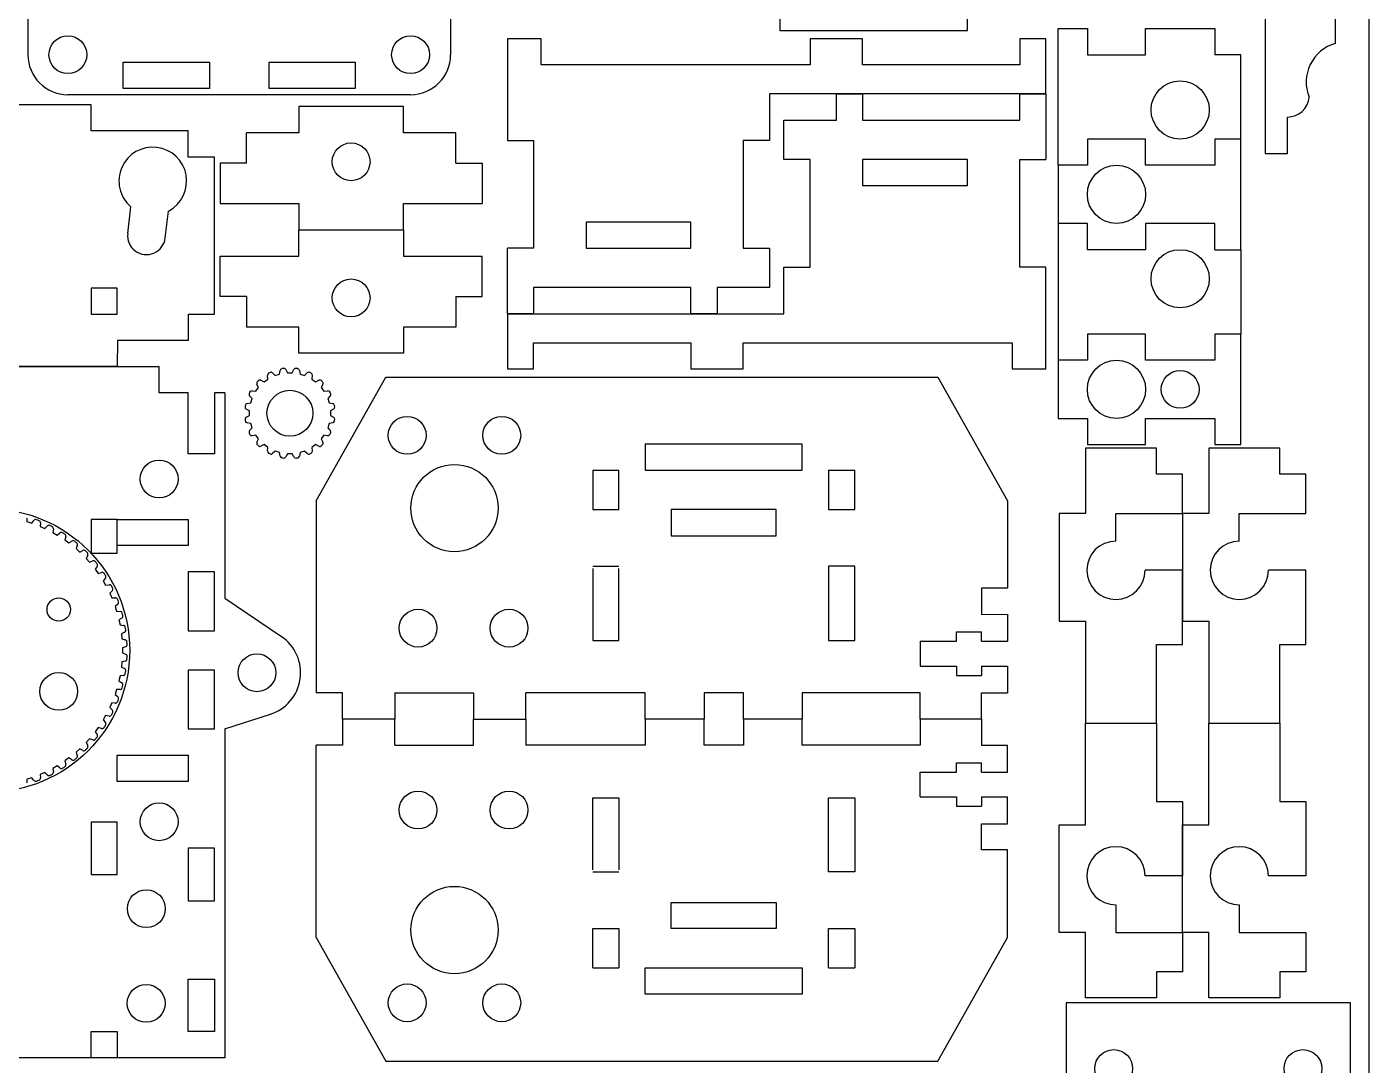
# Model space of a CAD drawing. Extents: x 0 to 9291, y 0 to 595.
# Drawn here: x 235.6 to 420, y 364.3 to 507.1 of the extents above; entities that cross this region are included whole.
import ezdxf

# ---------------------------------------------------------------- set-up
doc = ezdxf.new("R2010")
doc.units = 0
doc.layers.add('FINAL', color=8, linetype='CONTINUOUS')

msp = doc.modelspace()

# ---------------------------------------------------------------- linework, layer by layer
at = {"layer": 'FINAL', "linetype": 'CONTINUOUS'}
for p, q in [((364.81, 506.55), (364.81, 530.78)), ((415.37, 504.76), (415.36, 525.26)), ((405.71, 514.65), (405.71, 489.65)), ((235.69, 512.33), (235.69, 503.03)), ((293.78, 512.33), (293.78, 503.23)), ((339.01, 510.15), (339.01, 506.55)), ((301.59, 505.43), (301.59, 491.43)), ((306.22, 505.43), (301.59, 505.43)), ((306.22, 501.83), (306.22, 505.43)), ((339.01, 506.55), (364.81, 506.55)), ((350.39, 505.43), (343.19, 505.43)), ((343.19, 505.43), (343.19, 501.83)), ((350.39, 501.83), (350.39, 505.43)), ((375.59, 505.43), (371.99, 505.43)), ((371.99, 505.43), (371.99, 501.83)), ((375.59, 497.83), (375.59, 505.43)), ((377.28, 488.03), (377.28, 506.83)), ((377.28, 506.83), (381.28, 506.83)), ((381.28, 506.83), (381.28, 503.23)), ((389.28, 506.83), (398.78, 506.83)), ((389.28, 503.23), (389.28, 506.83)), ((398.78, 506.83), (398.78, 503.23)), ((248.79, 502.19), (260.66, 502.19)), ((248.79, 498.59), (248.79, 502.19)), ((260.66, 502.19), (260.66, 498.59)), ((268.86, 502.19), (280.68, 502.19)), ((268.86, 498.59), (268.86, 502.19)), ((280.68, 502.19), (280.68, 498.59)), ((343.19, 501.83), (306.22, 501.83)), ((371.99, 501.83), (350.39, 501.83)), ((381.28, 503.23), (389.28, 503.23)), ((402.38, 503.23), (398.78, 503.23)), ((402.38, 491.63), (402.38, 503.23)), ((260.66, 498.59), (248.79, 498.59)), ((280.68, 498.59), (268.86, 498.59)), ((244.37, 496.35), (215.99, 496.35)), ((288.28, 497.73), (241.19, 497.73)), ((244.37, 492.75), (244.37, 496.35)), ((375.59, 497.83), (337.59, 497.83)), ((337.59, 497.83), (337.59, 491.43)), ((346.79, 497.83), (350.39, 497.83)), ((346.79, 494.23), (346.79, 497.83)), ((350.39, 497.83), (350.39, 494.23)), ((371.99, 494.23), (371.99, 497.83)), ((371.99, 497.83), (375.59, 497.83)), ((375.59, 497.83), (375.59, 488.83)), ((287.32, 496.11), (272.92, 496.11)), ((272.92, 496.11), (272.92, 492.51)), ((287.32, 492.51), (287.32, 496.11)), ((408.77, 489.65), (408.77, 494.65)), ((257.74, 492.76), (244.37, 492.75)), ((257.74, 489.16), (257.74, 492.76)), ((272.92, 492.51), (265.72, 492.51)), ((265.72, 492.51), (265.72, 492.51)), ((265.72, 488.31), (265.72, 492.51)), ((294.52, 492.51), (287.32, 492.51)), ((294.52, 492.51), (294.52, 492.51)), ((294.52, 488.31), (294.52, 492.51)), ((339.59, 494.23), (346.79, 494.23)), ((339.59, 488.83), (339.59, 494.23)), ((350.39, 494.23), (371.99, 494.23)), ((301.59, 491.43), (305.19, 491.43)), ((305.19, 491.43), (305.19, 476.62)), ((337.59, 491.43), (333.99, 491.43)), ((333.99, 491.43), (333.99, 476.62)), ((389.28, 491.63), (381.28, 491.63)), ((381.28, 491.63), (381.28, 488.03)), ((381.28, 491.63), (381.28, 488.03)), ((389.28, 488.03), (389.28, 491.63)), ((398.78, 491.63), (398.78, 488.03)), ((402.38, 491.63), (398.78, 491.63)), ((402.38, 476.43), (402.38, 491.63)), ((261.34, 489.16), (257.74, 489.16)), ((261.35, 467.56), (261.34, 489.16)), ((343.19, 488.83), (339.59, 488.83)), ((343.19, 474.03), (343.19, 488.83)), ((364.79, 488.83), (350.39, 488.83)), ((350.39, 488.83), (350.39, 485.23)), ((364.79, 485.23), (364.79, 488.83)), ((371.99, 474.03), (371.99, 488.83)), ((371.99, 488.83), (375.59, 488.83)), ((405.71, 489.65), (408.77, 489.65)), ((262.12, 488.31), (262.12, 482.76)), ((265.72, 488.31), (262.12, 488.31)), ((294.52, 488.31), (298.12, 488.31)), ((298.12, 488.31), (298.12, 482.76)), ((381.28, 488.03), (377.28, 488.03)), ((381.28, 488.03), (377.28, 488.03)), ((377.28, 488.03), (377.28, 480.03)), ((398.78, 488.03), (389.28, 488.03)), ((350.39, 485.23), (364.79, 485.23)), ((249.41, 478.65), (249.84, 482.34)), ((254.57, 478.05), (255, 481.74)), ((262.12, 482.76), (272.92, 482.76)), ((272.92, 482.76), (272.92, 479.16)), ((287.32, 482.76), (298.12, 482.76)), ((287.32, 479.16), (287.32, 482.76)), ((326.79, 480.22), (312.39, 480.22)), ((312.39, 480.22), (312.39, 476.62)), ((326.79, 476.62), (326.79, 480.22)), ((377.28, 480.03), (377.28, 461.23)), ((381.28, 480.03), (377.28, 480.03)), ((381.28, 476.43), (381.28, 480.03)), ((389.28, 480.03), (389.28, 476.43)), ((398.78, 480.03), (389.28, 480.03)), ((398.78, 476.43), (398.78, 480.03)), ((272.92, 479.16), (287.32, 479.16)), ((272.92, 479.16), (287.32, 479.16)), ((272.92, 475.56), (272.92, 479.16)), ((287.32, 479.16), (287.32, 475.56)), ((301.59, 467.63), (301.59, 476.62)), ((305.19, 476.62), (301.59, 476.62)), ((312.39, 476.62), (326.79, 476.62)), ((333.99, 476.62), (337.59, 476.62)), ((337.59, 476.62), (337.59, 471.23)), ((389.28, 476.43), (381.28, 476.43)), ((398.78, 476.43), (402.38, 476.43)), ((402.38, 476.43), (402.38, 464.83)), ((262.12, 470), (262.12, 475.56)), ((262.12, 475.56), (272.92, 475.56)), ((287.32, 475.56), (298.12, 475.56)), ((298.12, 470), (298.12, 475.56)), ((339.59, 474.03), (343.19, 474.03)), ((339.59, 467.63), (339.59, 474.03)), ((375.59, 474.03), (371.99, 474.03)), ((375.59, 460.03), (375.59, 474.03)), ((247.97, 471.15), (244.37, 471.15)), ((244.37, 471.15), (244.37, 467.55)), ((247.97, 467.55), (247.97, 471.15)), ((326.79, 471.23), (305.19, 471.23)), ((305.19, 471.23), (305.19, 467.63)), ((326.79, 467.63), (326.79, 471.23)), ((337.59, 471.23), (330.39, 471.23)), ((330.39, 471.23), (330.39, 467.63)), ((265.72, 470), (262.12, 470)), ((265.72, 470), (265.72, 465.8)), ((294.52, 470), (298.12, 470)), ((294.52, 470), (294.52, 465.8)), ((244.37, 467.55), (247.97, 467.55)), ((257.75, 467.56), (261.35, 467.56)), ((257.75, 463.96), (257.75, 467.56)), ((301.59, 467.63), (339.59, 467.63)), ((301.59, 467.63), (301.59, 460.03)), ((305.19, 467.63), (301.59, 467.63)), ((330.39, 467.63), (326.79, 467.63)), ((272.92, 465.8), (265.72, 465.8)), ((265.72, 465.8), (265.72, 465.8)), ((272.92, 462.2), (272.92, 465.8)), ((287.32, 465.8), (287.32, 462.2)), ((294.52, 465.8), (287.32, 465.8)), ((294.52, 465.8), (294.52, 465.8)), ((389.28, 464.83), (381.28, 464.83)), ((381.28, 464.83), (381.28, 461.23)), ((381.28, 464.83), (381.28, 461.23)), ((389.28, 461.23), (389.28, 464.83)), ((402.38, 464.83), (398.78, 464.83)), ((398.78, 464.83), (398.78, 461.23)), ((402.38, 449.63), (402.38, 464.83)), ((247.99, 463.96), (247.97, 460.35)), ((257.75, 463.96), (247.99, 463.96)), ((305.19, 463.63), (326.79, 463.63)), ((305.19, 460.03), (305.19, 463.63)), ((326.79, 463.63), (326.79, 460.03)), ((333.99, 463.63), (370.96, 463.63)), ((333.99, 460.03), (333.99, 463.63)), ((370.96, 463.63), (370.96, 460.03)), ((287.32, 462.2), (272.92, 462.2)), ((377.28, 461.23), (377.28, 453.23)), ((381.28, 461.23), (377.28, 461.23)), ((381.28, 461.23), (377.28, 461.23)), ((398.78, 461.23), (389.28, 461.23)), ((206.63, 460.35), (253.73, 460.35)), ((247.97, 460.35), (212.39, 460.35)), ((253.73, 456.75), (253.73, 460.35)), ((269.32, 459.49), (269.68, 459.14)), ((269.68, 459.14), (270.28, 459.33)), ((270.28, 459.33), (270.37, 459.83)), ((271.14, 459.95), (271.38, 459.51)), ((271.38, 459.51), (272.01, 459.51)), ((272.01, 459.51), (272.25, 459.95)), ((273.03, 459.83), (273.11, 459.33)), ((273.11, 459.33), (273.72, 459.14)), ((273.72, 459.14), (274.08, 459.49)), ((301.59, 460.03), (305.19, 460.03)), ((326.79, 460.03), (333.99, 460.03)), ((370.96, 460.03), (375.59, 460.03)), ((267.01, 456.96), (267.38, 457.47)), ((267.38, 457.47), (267.16, 457.92)), ((267.72, 458.48), (268.17, 458.26)), ((268.17, 458.26), (268.68, 458.63)), ((268.68, 458.63), (268.61, 459.13)), ((274.78, 459.13), (274.71, 458.63)), ((274.71, 458.63), (275.22, 458.26)), ((275.22, 458.26), (275.67, 458.48)), ((275.31, 441.91), (284.87, 458.91)), ((276.23, 457.92), (276.01, 457.47)), ((276.01, 457.47), (276.38, 456.96)), ((284.87, 458.91), (360.74, 458.91)), ((360.74, 458.91), (370.31, 441.91)), ((257.73, 456.75), (253.73, 456.75)), ((257.73, 448.35), (257.73, 456.75)), ((261.33, 456.75), (261.33, 448.35)), ((262.75, 456.75), (261.33, 456.75)), ((262.75, 456.75), (262.75, 428.55)), ((266.5, 455.97), (266.16, 456.33)), ((266.31, 455.36), (266.5, 455.97)), ((266.51, 457.03), (267.01, 456.96)), ((276.38, 456.96), (276.88, 457.03)), ((277.24, 456.33), (276.89, 455.97)), ((276.89, 455.97), (277.08, 455.36)), ((266.13, 454.26), (265.69, 454.5)), ((265.82, 455.28), (266.31, 455.36)), ((266.13, 453.63), (266.13, 454.26)), ((277.08, 455.36), (277.58, 455.28)), ((277.7, 454.5), (277.26, 454.26)), ((277.26, 454.26), (277.26, 453.63)), ((265.69, 453.39), (266.13, 453.63)), ((266.31, 452.53), (265.82, 452.62)), ((266.16, 451.57), (266.5, 451.93)), ((266.5, 451.93), (266.31, 452.53)), ((277.08, 452.53), (276.89, 451.93)), ((276.89, 451.93), (277.24, 451.57)), ((277.58, 452.62), (277.08, 452.53)), ((277.26, 453.63), (277.7, 453.39)), ((377.28, 453.23), (381.28, 453.23)), ((381.28, 453.23), (381.28, 449.63)), ((389.28, 453.23), (398.78, 453.23)), ((389.28, 449.63), (389.28, 453.23)), ((398.78, 453.23), (398.78, 449.63)), ((267.01, 450.93), (266.51, 450.86)), ((267.38, 450.42), (267.01, 450.93)), ((267.16, 449.97), (267.38, 450.42)), ((276.38, 450.93), (276.01, 450.42)), ((276.01, 450.42), (276.23, 449.97)), ((276.88, 450.86), (276.38, 450.93)), ((261.33, 448.35), (257.73, 448.35)), ((268.17, 449.63), (267.72, 449.41)), ((268.68, 449.26), (268.17, 449.63)), ((268.61, 448.76), (268.68, 449.26)), ((269.68, 448.75), (269.32, 448.41)), ((270.28, 448.56), (269.68, 448.75)), ((270.37, 448.07), (270.28, 448.56)), ((271.38, 448.38), (271.14, 447.94)), ((272.01, 448.38), (271.38, 448.38)), ((272.25, 447.94), (272.01, 448.38)), ((273.11, 448.56), (273.03, 448.07)), ((273.72, 448.75), (273.11, 448.56)), ((274.08, 448.41), (273.72, 448.75)), ((275.22, 449.63), (274.71, 449.26)), ((274.71, 449.26), (274.78, 448.76)), ((275.67, 449.41), (275.22, 449.63)), ((342.11, 449.71), (320.51, 449.71)), ((320.51, 449.71), (320.51, 446.11)), ((342.11, 446.11), (342.11, 449.71)), ((390.76, 449.16), (381, 449.16)), ((381, 449.16), (381, 440.17)), ((381.28, 449.63), (389.28, 449.63)), ((390.76, 445.56), (390.76, 449.16)), ((397.96, 449.16), (397.96, 440.17)), ((407.71, 449.16), (397.96, 449.16)), ((398.78, 449.63), (402.38, 449.63)), ((407.71, 445.56), (407.71, 449.16)), ((313.31, 446.11), (313.31, 440.71)), ((313.31, 446.11), (316.91, 446.11)), ((316.91, 440.71), (316.91, 446.11)), ((320.51, 446.11), (342.11, 446.11)), ((345.71, 446.11), (349.31, 446.11)), ((345.71, 446.11), (345.71, 440.71)), ((349.31, 440.71), (349.31, 446.11)), ((394.36, 445.56), (390.76, 445.56)), ((394.36, 440.17), (394.36, 445.56)), ((411.31, 445.56), (407.71, 445.56)), ((411.31, 440.17), (411.31, 445.56)), ((275.31, 441.91), (275.31, 415.51)), ((370.31, 441.91), (370.31, 429.9)), ((235.55, 439.53), (235.57, 439.06)), ((235.57, 439.06), (236.23, 438.84)), ((236.23, 438.84), (236.52, 439.22)), ((247.97, 439.35), (244.37, 439.35)), ((244.37, 439.35), (244.37, 434.72)), ((247.97, 435.75), (247.97, 439.35)), ((247.97, 434.72), (247.97, 439.35)), ((247.97, 439.35), (257.73, 439.35)), ((257.73, 439.35), (257.73, 435.75)), ((313.31, 440.71), (316.91, 440.71)), ((338.51, 440.71), (324.11, 440.71)), ((324.11, 440.71), (324.11, 437.11)), ((338.51, 437.11), (338.51, 440.71)), ((345.71, 440.71), (349.31, 440.71)), ((377.4, 440.17), (377.4, 425.37)), ((381, 440.17), (377.4, 440.17)), ((385.2, 440.17), (394.36, 440.17)), ((385.2, 436.37), (385.2, 440.17)), ((397.96, 440.17), (394.36, 440.17)), ((394.36, 440.17), (394.36, 425.37)), ((402.16, 440.17), (411.31, 440.17)), ((402.16, 436.37), (402.16, 440.17)), ((237.42, 438.87), (237.39, 438.4)), ((237.39, 438.4), (238.03, 438.12)), ((238.03, 438.12), (238.35, 438.45)), ((239.21, 438.02), (239.13, 437.55)), ((239.13, 437.55), (239.74, 437.2)), ((239.74, 437.2), (240.1, 437.51)), ((240.91, 436.98), (240.78, 436.53)), ((240.78, 436.53), (241.34, 436.12)), ((241.34, 436.12), (241.73, 436.38)), ((242.48, 435.77), (242.31, 435.34)), ((242.31, 435.34), (242.82, 434.87)), ((257.73, 435.75), (247.97, 435.75)), ((324.11, 437.11), (338.51, 437.11)), ((242.82, 434.87), (243.24, 435.09)), ((243.92, 434.41), (243.7, 433.99)), ((243.7, 433.99), (244.17, 433.47)), ((244.17, 433.47), (244.61, 433.65)), ((244.37, 434.72), (247.97, 434.72)), ((245.21, 432.9), (244.95, 432.51)), ((244.95, 432.51), (245.36, 431.94)), ((245.36, 431.94), (245.81, 432.07)), ((257.73, 432.15), (257.73, 424.05)), ((261.33, 432.15), (257.73, 432.15)), ((261.33, 424.05), (261.33, 432.15)), ((313.31, 432.91), (316.91, 432.91)), ((313.31, 432.61), (313.31, 422.71)), ((316.91, 422.71), (316.91, 432.61)), ((345.71, 432.91), (345.71, 422.71)), ((349.31, 432.91), (345.71, 432.91)), ((349.31, 422.71), (349.31, 432.91)), ((394.36, 432.37), (389.2, 432.37)), ((394.36, 422.17), (394.36, 432.37)), ((411.31, 432.37), (406.16, 432.37)), ((411.31, 422.17), (411.31, 432.37)), ((246.34, 431.27), (246.04, 430.91)), ((246.04, 430.91), (246.38, 430.3)), ((246.38, 430.3), (246.85, 430.38)), ((366.71, 429.9), (366.71, 426.3)), ((370.31, 429.9), (366.71, 429.9)), ((247.29, 429.52), (246.95, 429.2)), ((246.95, 429.2), (247.23, 428.56)), ((247.23, 428.56), (247.7, 428.59)), ((262.75, 428.55), (270.55, 423.24)), ((248.05, 427.69), (247.68, 427.4)), ((247.68, 427.4), (247.89, 426.74)), ((247.89, 426.74), (248.36, 426.72)), ((366.71, 426.3), (370.31, 426.31)), ((370.31, 426.31), (370.31, 422.6)), ((248.61, 425.79), (248.21, 425.54)), ((248.21, 425.54), (248.36, 424.85)), ((248.36, 424.85), (248.82, 424.79)), ((377.4, 425.37), (381, 425.37)), ((381, 425.37), (381, 411.37)), ((394.36, 425.37), (397.96, 425.37)), ((397.96, 425.37), (397.96, 411.37)), ((248.98, 423.84), (248.55, 423.63)), ((248.55, 423.63), (248.62, 422.93)), ((248.62, 422.93), (249.08, 422.82)), ((257.73, 424.05), (261.33, 424.05)), ((313.31, 422.71), (316.91, 422.71)), ((345.71, 422.71), (349.31, 422.71)), ((358.31, 422.6), (363.31, 422.6)), ((358.31, 422.6), (358.31, 419.2)), ((363.31, 423.9), (366.71, 423.9)), ((363.31, 422.6), (363.31, 423.9)), ((366.71, 422.6), (366.71, 423.9)), ((366.71, 422.6), (370.31, 422.6)), ((249.13, 421.86), (248.69, 421.7)), ((248.69, 421.7), (248.69, 421)), ((248.69, 421), (249.13, 420.84)), ((390.76, 411.37), (390.76, 422.17)), ((390.76, 422.17), (394.36, 422.17)), ((407.71, 411.37), (407.71, 422.17)), ((407.71, 422.17), (411.31, 422.17)), ((248.62, 419.76), (248.55, 419.07)), ((248.55, 419.07), (248.98, 418.86)), ((249.08, 419.87), (248.62, 419.76)), ((358.31, 419.2), (363.31, 419.2)), ((363.31, 419.2), (363.31, 417.9)), ((366.71, 419.2), (370.31, 419.2)), ((366.71, 419.2), (366.71, 417.9)), ((370.31, 419.2), (370.31, 415.51)), ((248.36, 417.84), (248.21, 417.16)), ((248.21, 417.16), (248.61, 416.91)), ((248.82, 417.91), (248.36, 417.84)), ((261.33, 418.64), (257.73, 418.64)), ((257.73, 418.64), (257.73, 410.55)), ((261.33, 410.55), (261.33, 418.64)), ((363.31, 417.9), (366.71, 417.9)), ((247.89, 415.96), (247.68, 415.3)), ((247.68, 415.3), (248.05, 415.01)), ((248.36, 415.98), (247.89, 415.96)), ((278.91, 415.51), (275.31, 415.51)), ((278.91, 411.91), (278.91, 415.51)), ((286.11, 415.51), (296.91, 415.51)), ((286.11, 415.51), (286.11, 411.91)), ((296.91, 415.51), (296.91, 411.91)), ((320.51, 415.51), (304.11, 415.51)), ((304.11, 411.91), (304.11, 415.51)), ((320.51, 411.91), (320.51, 415.51)), ((334.01, 415.51), (328.6, 415.51)), ((328.6, 415.51), (328.6, 411.91)), ((334.01, 411.91), (334.01, 415.51)), ((358.31, 415.51), (342.11, 415.51)), ((342.11, 415.51), (342.11, 411.91)), ((358.31, 411.91), (358.31, 415.51)), ((366.71, 415.51), (370.31, 415.51)), ((366.71, 411.91), (366.71, 415.51)), ((247.23, 414.14), (246.95, 413.5)), ((246.95, 413.5), (247.29, 413.17)), ((247.7, 414.1), (247.23, 414.14)), ((246.38, 412.39), (246.04, 411.79)), ((246.04, 411.79), (246.34, 411.43)), ((246.85, 412.31), (246.38, 412.39)), ((262.75, 410.55), (269.01, 412.57)), ((286.11, 411.91), (278.91, 411.91)), ((286.11, 411.91), (278.91, 411.91)), ((278.91, 411.91), (278.91, 408.31)), ((286.11, 408.31), (286.11, 411.91)), ((296.91, 411.91), (304.11, 411.91)), ((296.91, 411.91), (304.11, 411.91)), ((296.91, 408.31), (296.91, 411.91)), ((304.11, 411.91), (304.11, 408.31)), ((328.6, 411.91), (320.51, 411.91)), ((328.6, 411.91), (320.51, 411.91)), ((320.51, 411.91), (320.51, 408.31)), ((328.6, 408.31), (328.6, 411.91)), ((342.11, 411.91), (334.01, 411.91)), ((342.11, 411.91), (334.01, 411.91)), ((334.01, 411.91), (334.01, 408.31)), ((342.11, 408.31), (342.11, 411.91)), ((366.71, 411.91), (358.31, 411.91)), ((366.71, 411.91), (358.31, 411.91)), ((358.31, 411.91), (358.31, 408.31)), ((366.71, 411.91), (366.71, 408.31)), ((381, 411.37), (390.76, 411.37)), ((381, 411.37), (390.76, 411.37)), ((381, 397.37), (381, 411.37)), ((390.76, 411.37), (390.76, 400.57)), ((397.96, 411.37), (407.71, 411.37)), ((397.96, 411.37), (407.71, 411.37)), ((397.96, 397.37), (397.96, 411.37)), ((407.71, 411.37), (407.71, 400.57)), ((245.36, 410.75), (244.95, 410.18)), ((244.95, 410.18), (245.21, 409.79)), ((245.81, 410.62), (245.36, 410.75)), ((257.73, 410.55), (261.33, 410.55)), ((262.75, 410.56), (262.76, 365.35)), ((242.82, 407.83), (242.31, 407.36)), ((243.24, 407.6), (242.82, 407.83)), ((244.17, 409.22), (243.7, 408.7)), ((243.7, 408.7), (243.92, 408.29)), ((244.61, 409.04), (244.17, 409.22)), ((275.31, 381.91), (275.31, 408.31)), ((278.91, 408.31), (275.31, 408.31)), ((286.11, 408.31), (296.91, 408.31)), ((320.51, 408.31), (304.11, 408.31)), ((334.01, 408.31), (328.6, 408.31)), ((358.31, 408.31), (342.11, 408.31)), ((366.71, 408.31), (370.31, 408.31)), ((370.31, 404.62), (370.31, 408.31)), ((241.34, 406.58), (240.78, 406.17)), ((240.78, 406.17), (240.91, 405.71)), ((241.73, 406.31), (241.34, 406.58)), ((242.31, 407.36), (242.48, 406.92)), ((247.97, 403.35), (247.97, 406.95)), ((247.97, 406.95), (257.73, 406.95)), ((257.73, 406.95), (257.73, 403.35)), ((363.31, 404.62), (363.31, 405.92)), ((363.31, 405.92), (366.71, 405.92)), ((366.71, 404.62), (366.71, 405.92)), ((238.03, 404.58), (237.39, 404.3)), ((237.39, 404.3), (237.42, 403.83)), ((238.35, 404.24), (238.03, 404.58)), ((239.74, 405.49), (239.13, 405.14)), ((239.13, 405.14), (239.21, 404.68)), ((240.1, 405.19), (239.74, 405.49)), ((358.31, 401.22), (358.31, 404.62)), ((358.31, 404.62), (363.31, 404.62)), ((366.71, 404.62), (370.31, 404.62)), ((235.57, 403.64), (235.55, 403.16)), ((236.23, 403.85), (235.57, 403.64)), ((236.52, 403.48), (236.23, 403.85)), ((257.73, 403.35), (247.97, 403.35)), ((313.31, 391.21), (313.31, 401.11)), ((313.31, 401.11), (316.91, 401.11)), ((316.91, 401.11), (316.91, 391.21)), ((345.71, 390.9), (345.71, 401.11)), ((345.71, 401.11), (349.31, 401.11)), ((349.31, 401.11), (349.31, 390.9)), ((358.31, 401.22), (363.31, 401.22)), ((363.31, 401.22), (363.31, 399.92)), ((366.71, 401.22), (370.31, 401.22)), ((366.71, 401.22), (366.71, 399.92)), ((370.31, 397.51), (370.31, 401.22)), ((390.76, 400.57), (394.36, 400.57)), ((394.36, 400.57), (394.36, 390.37)), ((407.71, 400.57), (411.31, 400.57)), ((411.31, 400.57), (411.31, 390.37)), ((363.31, 399.92), (366.71, 399.92)), ((247.97, 397.75), (244.37, 397.75)), ((244.37, 397.75), (244.37, 390.55)), ((247.97, 390.55), (247.97, 397.75)), ((366.71, 397.52), (370.31, 397.51)), ((366.71, 393.92), (366.71, 397.52)), ((377.4, 382.57), (377.4, 397.37)), ((377.4, 397.37), (381, 397.37)), ((394.36, 397.37), (397.96, 397.37)), ((394.36, 382.57), (394.36, 397.37)), ((261.33, 394.15), (257.73, 394.15)), ((257.73, 394.15), (257.73, 386.95)), ((261.33, 386.95), (261.33, 394.15)), ((370.31, 393.92), (366.71, 393.92)), ((370.31, 381.91), (370.31, 393.92)), ((244.37, 390.55), (247.97, 390.55)), ((313.31, 390.9), (316.91, 390.9)), ((349.31, 390.9), (345.71, 390.9)), ((394.36, 390.37), (389.2, 390.37)), ((411.31, 390.37), (406.16, 390.37)), ((257.73, 386.95), (261.33, 386.95)), ((324.11, 386.71), (338.51, 386.71)), ((324.11, 383.11), (324.11, 386.71)), ((338.51, 386.71), (338.51, 383.11)), ((385.2, 386.37), (385.2, 382.57)), ((402.16, 386.37), (402.16, 382.57)), ((275.31, 381.91), (284.87, 364.91)), ((313.31, 377.71), (313.31, 383.11)), ((313.31, 383.11), (316.91, 383.11)), ((316.91, 383.11), (316.91, 377.71)), ((338.51, 383.11), (324.11, 383.11)), ((345.71, 377.71), (345.71, 383.11)), ((345.71, 383.11), (349.31, 383.11)), ((349.31, 383.11), (349.31, 377.71)), ((360.74, 364.91), (370.31, 381.91)), ((381, 382.57), (377.4, 382.57)), ((381, 373.58), (381, 382.57)), ((385.2, 382.57), (394.36, 382.57)), ((394.36, 382.57), (394.36, 377.18)), ((397.96, 382.57), (394.36, 382.57)), ((397.96, 373.58), (397.96, 382.57)), ((402.16, 382.57), (411.31, 382.57)), ((411.31, 382.57), (411.31, 377.18)), ((313.31, 377.71), (316.91, 377.71)), ((320.51, 377.71), (342.11, 377.71)), ((320.51, 374.11), (320.51, 377.71)), ((342.11, 377.71), (342.11, 374.11)), ((345.71, 377.71), (349.31, 377.71)), ((394.36, 377.18), (390.76, 377.18)), ((390.76, 377.18), (390.76, 373.58)), ((407.71, 377.18), (407.71, 373.58)), ((411.31, 377.18), (407.71, 377.18)), ((257.73, 376.15), (261.33, 376.15)), ((257.73, 368.95), (257.73, 376.15)), ((261.33, 376.15), (261.33, 368.95)), ((342.11, 374.11), (320.51, 374.11)), ((417.45, 372.89), (378.35, 372.89)), ((378.35, 372.89), (378.35, 327.49)), ((390.76, 373.58), (381, 373.58)), ((407.71, 373.58), (397.96, 373.58)), ((417.45, 327.49), (417.45, 372.89)), ((244.37, 368.95), (247.97, 368.95)), ((244.37, 365.35), (244.37, 368.95)), ((247.97, 368.95), (247.97, 365.35)), ((261.33, 368.95), (257.73, 368.95)), ((262.76, 365.35), (197.61, 365.35)), ((284.87, 364.91), (360.74, 364.91))]:
    msp.add_line(p, q, dxfattribs=at)
at = {"layer": 'FINAL'}
msp.add_lwpolyline([(0, 0), (420, 0), (420, 595), (0, 595)], close=True, dxfattribs=at)
at = {"layer": 'FINAL', "linetype": 'CONTINUOUS'}
for centre, radius in [((241.19, 503.23), 2.6), ((288.28, 503.23), 2.6), ((394.03, 495.63), 4), ((280.11, 488.51), 2.6), ((385.28, 484.03), 4), ((394.03, 472.43), 4), ((280.11, 469.8), 2.6), ((385.28, 457.23), 4), ((394.03, 457.23), 2.6), ((271.7, 453.95), 3.15), ((287.81, 450.91), 2.6), ((300.81, 450.91), 2.6), ((253.73, 444.91), 2.6), ((294.31, 440.91), 6), ((230.18, 421.35), 19.5), ((239.93, 426.97), 1.6), ((289.31, 424.41), 2.6), ((301.81, 424.41), 2.6), ((267.17, 418.28), 2.6), ((239.93, 415.72), 2.6), ((253.73, 397.8), 2.6), ((289.31, 399.41), 2.6), ((301.81, 399.41), 2.6), ((251.97, 385.85), 2.6), ((294.31, 382.91), 6), ((251.95, 372.84), 2.6), ((287.81, 372.91), 2.6), ((300.81, 372.91), 2.6), ((384.9, 363.88), 2.6), ((410.9, 363.88), 2.6)]:
    msp.add_circle(centre, radius, dxfattribs=at)
for centre, radius, start, end in [((416.85, 499.47), 5.5, 105.6165, 202.16), ((241.19, 503.23), 5.5, 180, 270), ((288.28, 503.23), 5.5, 270, 0), ((408.77, 497.66), 3, 270, 354.6865), ((252.86, 485.87), 4.65, 297.3627, 229.37), ((251.99, 478.35), 2.6, 173.3664, 353.3664), ((268.92, 459.17), 0.305, 118.0227, 188), ((271.7, 453.95), 6.22, 115.9773, 118.0227), ((269.1, 459.27), 0.305, 46, 115.9773), ((270.67, 459.77), 0.305, 100.0227, 170), ((271.7, 453.95), 6.22, 97.9773, 100.0227), ((270.88, 459.81), 0.305, 28, 97.9773), ((272.52, 459.81), 0.305, 82.0227, 152), ((271.7, 453.95), 6.22, 79.9773, 82.0227), ((272.73, 459.77), 0.305, 10, 79.9773), ((274.29, 459.27), 0.305, 64.0227, 134), ((271.7, 453.95), 6.22, 61.9773, 64.0227), ((274.48, 459.17), 0.305, 352, 61.9773), ((267.44, 458.06), 0.305, 136.0227, 206), ((271.7, 453.95), 6.22, 133.9773, 136.0227), ((267.59, 458.21), 0.305, 64, 133.9773), ((275.81, 458.21), 0.305, 46.0227, 116), ((271.7, 453.95), 6.22, 43.9773, 46.0227), ((275.96, 458.06), 0.305, 334, 43.9773), ((266.38, 456.54), 0.305, 154.0227, 224), ((271.7, 453.95), 6.22, 151.9773, 154.0227), ((266.47, 456.73), 0.305, 82, 151.9773), ((276.92, 456.73), 0.305, 28.0227, 98), ((271.7, 453.95), 6.22, 25.9773, 28.0227), ((277.02, 456.54), 0.305, 316, 25.9773), ((271.7, 453.95), 6.22, 169.9773, 172.0227), ((265.84, 454.77), 0.305, 172.0227, 242), ((265.87, 454.98), 0.305, 100, 169.9773), ((277.52, 454.98), 0.305, 10.0227, 80), ((277.56, 454.77), 0.305, 298, 7.9773), ((271.7, 453.95), 6.22, 7.9773, 10.0227), ((265.84, 453.12), 0.305, 118, 187.9773), ((271.7, 453.95), 6.22, 187.9773, 190.0227), ((265.87, 452.92), 0.305, 190.0227, 260), ((277.52, 452.92), 0.305, 280, 349.9773), ((277.56, 453.12), 0.305, 352.0227, 62), ((271.7, 453.95), 6.22, 349.9773, 352.0227), ((266.38, 451.35), 0.305, 136, 205.9773), ((271.7, 453.95), 6.22, 205.9773, 208.0227), ((266.47, 451.17), 0.305, 208.0227, 278), ((276.92, 451.17), 0.305, 262, 331.9773), ((271.7, 453.95), 6.22, 331.9773, 334.0227), ((277.02, 451.35), 0.305, 334.0227, 44), ((267.44, 449.84), 0.305, 154, 223.9773), ((271.7, 453.95), 6.22, 223.9773, 226.0227), ((267.59, 449.69), 0.305, 226.0227, 296), ((268.92, 448.72), 0.305, 172, 241.9773), ((271.7, 453.95), 6.22, 241.9773, 244.0227), ((269.1, 448.63), 0.305, 244.0227, 314), ((274.29, 448.63), 0.305, 226, 295.9773), ((271.7, 453.95), 6.22, 295.9773, 298.0227), ((274.48, 448.72), 0.305, 298.0227, 8), ((275.81, 449.69), 0.305, 244, 313.9773), ((271.7, 453.95), 6.22, 313.9773, 316.0227), ((275.96, 449.84), 0.305, 316.0227, 26), ((270.67, 448.12), 0.305, 190, 259.9773), ((271.7, 453.95), 6.22, 259.9773, 262.0227), ((270.88, 448.09), 0.305, 262.0227, 332), ((272.52, 448.09), 0.305, 208, 277.9773), ((271.7, 453.95), 6.22, 277.9773, 280.0227), ((272.73, 448.12), 0.305, 280.0227, 350), ((236.76, 439.03), 0.305, 69.5791, 142), ((230.18, 421.35), 19.17, 68.4209, 69.5791), ((237.12, 438.89), 0.305, 356, 68.4209), ((238.57, 438.24), 0.305, 63.5791, 136), ((230.18, 421.35), 19.17, 62.4209, 63.5791), ((238.91, 438.07), 0.305, 350, 62.4209), ((240.29, 437.27), 0.305, 57.5791, 130), ((230.18, 421.35), 19.17, 56.4209, 57.5791), ((240.61, 437.07), 0.305, 344, 56.4209), ((241.9, 436.13), 0.305, 51.5791, 124), ((230.18, 421.35), 19.17, 50.4209, 51.5791), ((242.2, 435.89), 0.305, 338, 50.4209), ((385.2, 432.37), 4, 90, 0), ((402.16, 432.37), 4, 90, 0), ((243.38, 434.82), 0.305, 45.5791, 118), ((230.18, 421.35), 19.17, 44.4209, 45.5791), ((243.65, 434.55), 0.305, 332, 44.4209), ((244.72, 433.37), 0.305, 39.5791, 112), ((230.18, 421.35), 19.17, 38.4209, 39.5791), ((244.96, 433.07), 0.305, 326, 38.4209), ((245.9, 431.78), 0.305, 33.5791, 106), ((230.18, 421.35), 19.17, 32.4209, 33.5791), ((246.1, 431.46), 0.305, 320, 32.4209), ((246.9, 430.08), 0.305, 27.5791, 100), ((230.18, 421.35), 19.17, 26.4209, 27.5791), ((247.07, 429.74), 0.305, 314, 26.4209), ((247.72, 428.29), 0.305, 21.5791, 94), ((230.18, 421.35), 19.17, 20.4209, 21.5791), ((247.86, 427.93), 0.305, 308, 20.4209), ((248.35, 426.41), 0.305, 15.5791, 88), ((248.45, 426.05), 0.305, 302, 14.4209), ((230.18, 421.35), 19.17, 14.4209, 15.5791), ((248.78, 424.49), 0.305, 9.5791, 82), ((230.18, 421.35), 19.17, 8.4209, 9.5791), ((248.84, 424.11), 0.305, 296, 8.4209), ((249.01, 422.53), 0.305, 3.5791, 76), ((230.18, 421.35), 19.17, 2.4209, 3.5791), ((267.17, 418.28), 6, 287.8364, 55.7178), ((249.03, 422.14), 0.305, 290, 2.4209), ((249.03, 420.55), 0.305, 357.5791, 70), ((248.84, 418.58), 0.305, 351.5791, 64), ((249.01, 420.17), 0.305, 284, 356.4209), ((230.18, 421.35), 19.17, 356.4209, 357.5791), ((248.45, 416.65), 0.305, 345.5791, 58), ((248.78, 418.21), 0.305, 278, 350.4209), ((230.18, 421.35), 19.17, 350.4209, 351.5791), ((248.35, 416.28), 0.305, 272, 344.4209), ((230.18, 421.35), 19.17, 344.4209, 345.5791), ((247.07, 412.95), 0.305, 333.5791, 46), ((247.72, 414.41), 0.305, 266, 338.4209), ((230.18, 421.35), 19.17, 338.4209, 339.5791), ((247.86, 414.76), 0.305, 339.5791, 52), ((246.1, 411.23), 0.305, 327.5791, 40), ((246.9, 412.61), 0.305, 260, 332.4209), ((230.18, 421.35), 19.17, 332.4209, 333.5791), ((244.96, 409.62), 0.305, 321.5791, 34), ((245.9, 410.91), 0.305, 254, 326.4209), ((230.18, 421.35), 19.17, 326.4209, 327.5791), ((243.38, 407.87), 0.305, 242, 314.4209), ((230.18, 421.35), 19.17, 314.4209, 315.5791), ((243.65, 408.14), 0.305, 315.5791, 28), ((244.72, 409.33), 0.305, 248, 320.4209), ((230.18, 421.35), 19.17, 320.4209, 321.5791), ((241.9, 406.57), 0.305, 236, 308.4209), ((230.18, 421.35), 19.17, 308.4209, 309.5791), ((242.2, 406.81), 0.305, 309.5791, 22), ((238.57, 404.45), 0.305, 224, 296.4209), ((230.18, 421.35), 19.17, 296.4209, 297.5791), ((238.91, 404.63), 0.305, 297.5791, 10), ((240.29, 405.42), 0.305, 230, 302.4209), ((230.18, 421.35), 19.17, 302.4209, 303.5791), ((240.61, 405.63), 0.305, 303.5791, 16), ((236.76, 403.67), 0.305, 218, 290.4209), ((230.18, 421.35), 19.17, 290.4209, 291.5791), ((237.12, 403.8), 0.305, 291.5791, 4), ((385.2, 390.37), 4, 0, 270), ((402.16, 390.37), 4, 0, 270)]:
    msp.add_arc(centre, radius, start, end, dxfattribs=at)

doc.saveas('drawing.dxf')
